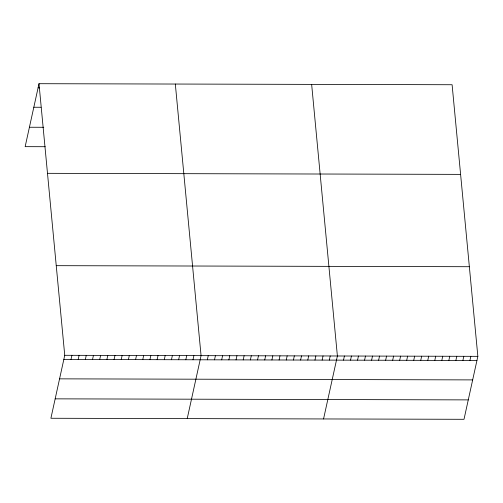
<?xml version="1.0" encoding="UTF-8"?>
<svg xmlns="http://www.w3.org/2000/svg" width="503" height="503" viewBox="0 0 503 503"><rect width="100%" height="100%" fill="white"/><g stroke="black" fill="none" stroke-linecap="round" stroke-linejoin="round"><path stroke-width="0.75" d="M38.995 83.699L64.742 355.3L50.897 418.263L464.005 419.301L477.85 356.344L452.103 84.737L38.995 83.699L25.15 146.656L45.239 146.706M71.005 359.456L71.916 355.319M78.185 359.475L79.09 355.338M85.359 359.494L86.264 355.357M92.533 359.513L93.445 355.376M99.707 359.532L100.619 355.395M106.881 359.551L107.793 355.407M114.055 359.57L114.967 355.426M121.229 359.588L122.141 355.445M128.41 359.601L129.315 355.464M135.584 359.62L136.495 355.483M142.758 359.639L143.669 355.502M149.932 359.658L150.843 355.52M157.106 359.676L158.017 355.539M164.28 359.695L165.191 355.552M171.46 359.714L172.366 355.571M178.634 359.733L179.54 355.59M185.808 359.752L186.72 355.608M192.982 359.764L193.894 355.627M187.223 418.603L201.068 355.646L175.321 84.039M207.33 359.802L208.242 355.665M214.511 359.821L215.416 355.684M221.685 359.84L222.59 355.696M228.859 359.859L229.77 355.715M236.033 359.878L236.944 355.734M243.207 359.897L244.118 355.753M250.381 359.909L251.293 355.772M257.555 359.928L258.467 355.791M264.735 359.947L265.641 355.81M271.909 359.966L272.821 355.828M279.083 359.985L279.995 355.847M286.257 360.003L287.169 355.86M293.431 360.022L294.343 355.879M300.605 360.041L301.517 355.898M307.786 360.054L308.691 355.917M314.96 360.073L315.865 355.935M322.134 360.091L323.045 355.954M329.308 360.11L330.22 355.973M323.548 418.949L337.394 355.992L311.646 84.385M343.505 360.148L344.417 356.005M350.528 360.167L351.44 356.023M357.551 360.179L358.463 356.042M364.574 360.198L365.486 356.061M371.598 360.217L372.509 356.08M378.621 360.236L379.532 356.093M385.644 360.255L386.555 356.111M392.667 360.274L393.579 356.13M399.69 360.286L400.602 356.149M406.713 360.305L407.619 356.168M413.736 360.324L414.642 356.187M420.76 360.343L421.665 356.199M427.783 360.362L428.688 356.218M434.806 360.374L435.711 356.237M441.823 360.393L442.734 356.256M448.846 360.412L449.757 356.275M455.869 360.431L456.781 356.294M462.892 360.45L463.804 356.306M469.915 360.469L470.827 356.325M38.083 87.836L39.517 87.843M33.814 107.246L40.988 107.265M29.419 127.246L43.767 127.284M47.489 173.328L460.597 174.371M56.242 265.672L469.356 266.716M64.742 355.3L477.85 356.344M63.831 359.444L476.938 360.481M59.561 378.853L472.669 379.897M55.167 398.848L468.274 399.891"/></g></svg>
